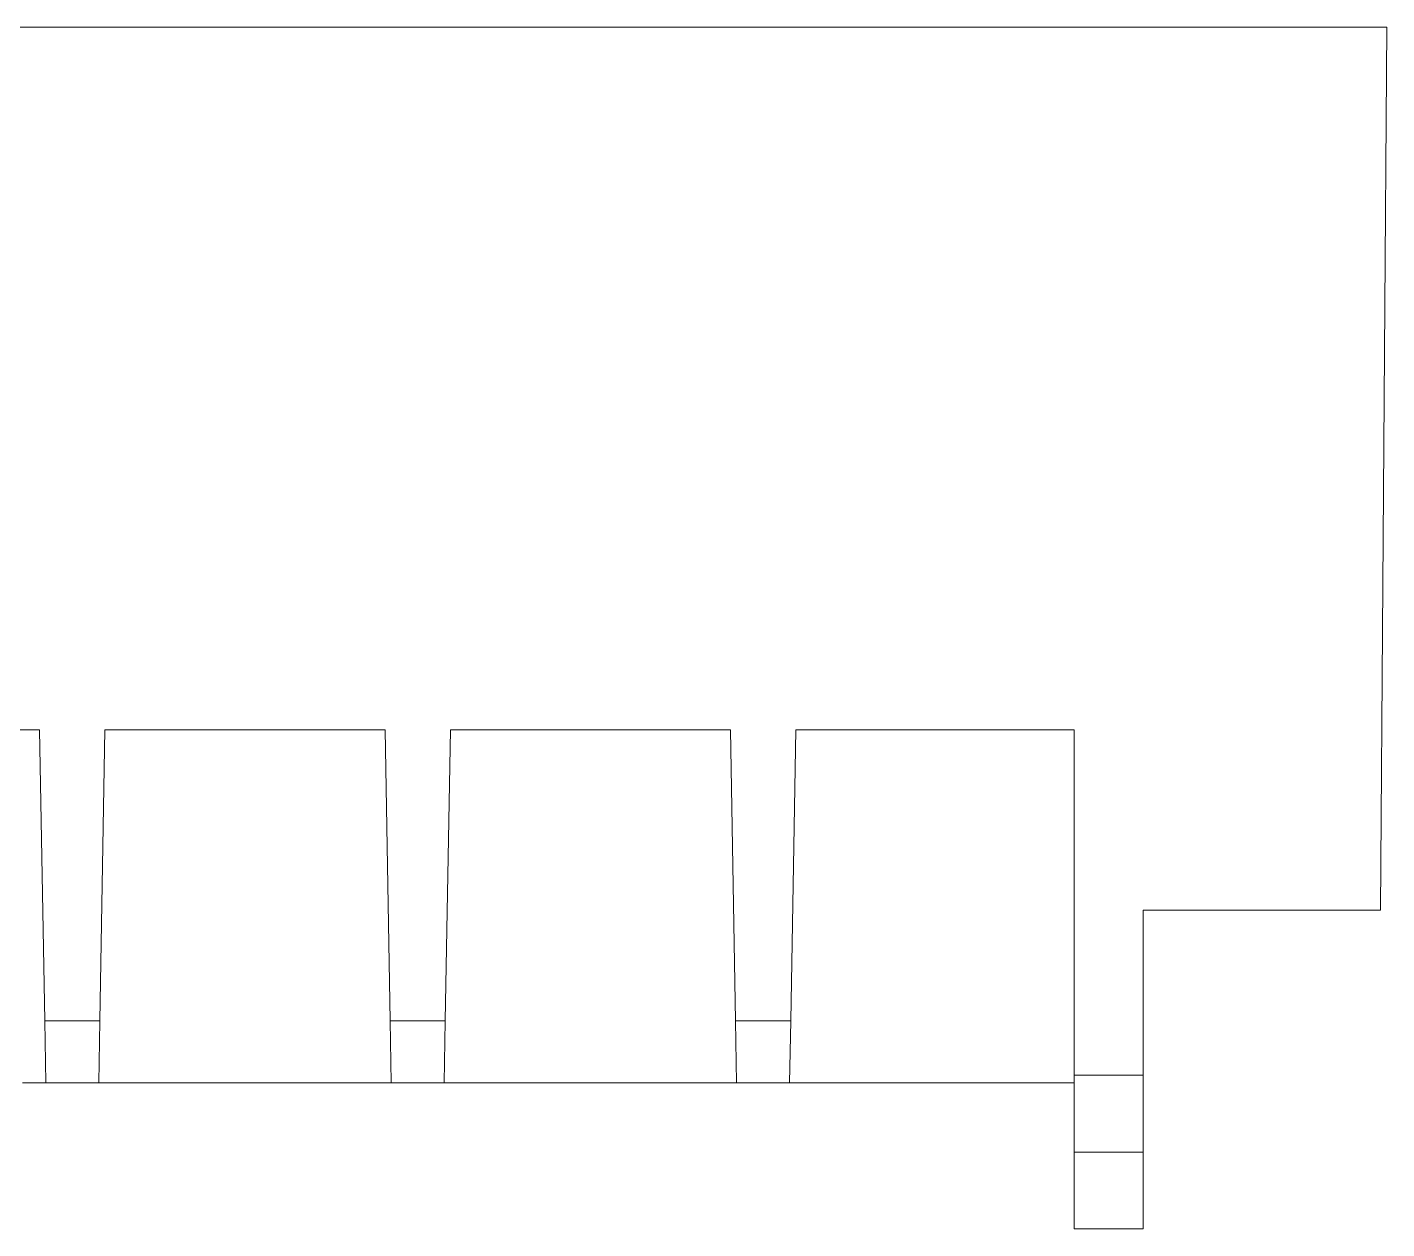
# Model space of a CAD drawing. Header units: millimetres. Extents: x 1136 to 1992, y 400 to 1005.
# Drawn here: x 1450.88 to 1486.48, y 578.81 to 610.27 of the extents above; entities that cross this region are included whole.
import ezdxf

# ---------------------------------------------------------------- set-up
doc = ezdxf.new("R2010")
doc.units = ezdxf.units.MM
doc.layers.add('6', color=7, linetype='Continuous', true_color=0xffffff)

msp = doc.modelspace()

# ---------------------------------------------------------------- linework, layer by layer
at = {"layer": '6', "color": 92, "linetype": 'Continuous', "lineweight": 18}
for p, q in [((1210.104, 610.27), (1485.976, 610.27)), ((1485.976, 610.27), (1486.479, 610.27)), ((1486.479, 610.27), (1486.317, 587.155)), ((1451.202, 591.879), (1443.868, 591.879)), ((1451.202, 591.879), (1451.335, 584.26)), ((1452.913, 591.879), (1452.78, 584.26)), ((1460.247, 591.879), (1452.913, 591.879)), ((1460.247, 591.879), (1460.38, 584.26)), ((1461.958, 591.879), (1461.825, 584.26)), ((1469.292, 591.879), (1461.958, 591.879)), ((1469.292, 591.879), (1469.425, 584.26)), ((1471.003, 591.879), (1470.87, 584.26)), ((1478.288, 591.879), (1471.003, 591.879)), ((1478.288, 591.879), (1478.288, 582.834)), ((1480.097, 582.834), (1480.097, 587.155)), ((1485.815, 587.155), (1480.097, 587.155)), ((1486.317, 587.155), (1485.815, 587.155)), ((1451.335, 584.26), (1452.78, 584.26)), ((1451.363, 582.633), (1451.335, 584.26)), ((1452.751, 582.633), (1452.78, 584.26)), ((1460.408, 582.633), (1460.38, 584.26)), ((1460.38, 584.26), (1461.825, 584.26)), ((1461.796, 582.633), (1461.825, 584.26)), ((1469.453, 582.633), (1469.425, 584.26)), ((1469.425, 584.26), (1470.87, 584.26)), ((1470.841, 582.633), (1470.87, 584.26)), ((1478.288, 580.824), (1478.288, 582.834)), ((1478.288, 582.834), (1480.097, 582.834)), ((1480.097, 580.824), (1480.097, 582.834)), ((1452.751, 582.633), (1451.363, 582.633)), ((1461.796, 582.633), (1460.408, 582.633)), ((1470.841, 582.633), (1469.453, 582.633)), ((1478.288, 580.824), (1480.097, 580.824)), ((1478.288, 580.824), (1478.288, 578.814)), ((1480.097, 578.814), (1480.097, 580.824)), ((1480.097, 578.814), (1478.288, 578.814))]:
    msp.add_line(p, q, dxfattribs=at)
for points in [[(1451.363, 582.633), (1451.21, 582.633), (1451.057, 582.633), (1450.904, 582.633), (1450.751, 582.633)], [(1460.408, 582.633), (1460.255, 582.633), (1460.102, 582.633), (1459.949, 582.633), (1459.796, 582.633), (1459.643, 582.633), (1459.49, 582.633), (1459.337, 582.633), (1459.183, 582.633), (1459.03, 582.633), (1458.877, 582.633), (1458.724, 582.633), (1458.571, 582.633), (1458.418, 582.633), (1458.265, 582.633), (1458.111, 582.633), (1457.958, 582.633), (1457.805, 582.633), (1457.652, 582.633), (1457.499, 582.633), (1457.346, 582.633), (1457.193, 582.633), (1457.039, 582.633), (1456.886, 582.633), (1456.733, 582.633), (1456.58, 582.633), (1456.427, 582.633), (1456.274, 582.633), (1456.121, 582.633), (1455.967, 582.633), (1455.814, 582.633), (1455.661, 582.633), (1455.508, 582.633), (1455.355, 582.633), (1455.202, 582.633), (1455.049, 582.633), (1454.895, 582.633), (1454.742, 582.633), (1454.589, 582.633), (1454.436, 582.633), (1454.283, 582.633), (1454.13, 582.633), (1453.977, 582.633), (1453.823, 582.633), (1453.67, 582.633), (1453.517, 582.633), (1453.364, 582.633), (1453.211, 582.633), (1453.058, 582.633), (1452.905, 582.633), (1452.751, 582.633)], [(1469.453, 582.633), (1469.3, 582.633), (1469.147, 582.633), (1468.994, 582.633), (1468.841, 582.633), (1468.688, 582.633), (1468.535, 582.633), (1468.382, 582.633), (1468.228, 582.633), (1468.075, 582.633), (1467.922, 582.633), (1467.769, 582.633), (1467.616, 582.633), (1467.463, 582.633), (1467.31, 582.633), (1467.156, 582.633), (1467.003, 582.633), (1466.85, 582.633), (1466.697, 582.633), (1466.544, 582.633), (1466.391, 582.633), (1466.238, 582.633), (1466.084, 582.633), (1465.931, 582.633), (1465.778, 582.633), (1465.625, 582.633), (1465.472, 582.633), (1465.319, 582.633), (1465.166, 582.633), (1465.012, 582.633), (1464.859, 582.633), (1464.706, 582.633), (1464.553, 582.633), (1464.4, 582.633), (1464.247, 582.633), (1464.094, 582.633), (1463.94, 582.633), (1463.787, 582.633), (1463.634, 582.633), (1463.481, 582.633), (1463.328, 582.633), (1463.175, 582.633), (1463.022, 582.633), (1462.868, 582.633), (1462.715, 582.633), (1462.562, 582.633), (1462.409, 582.633), (1462.256, 582.633), (1462.103, 582.633), (1461.95, 582.633), (1461.796, 582.633)], [(1478.288, 582.633), (1478.139, 582.633), (1477.99, 582.633), (1477.841, 582.633), (1477.692, 582.633), (1477.543, 582.633), (1477.394, 582.633), (1477.245, 582.633), (1477.097, 582.633), (1476.948, 582.633), (1476.799, 582.633), (1476.65, 582.633), (1476.501, 582.633), (1476.352, 582.633), (1476.203, 582.633), (1476.054, 582.633), (1475.905, 582.633), (1475.756, 582.633), (1475.607, 582.633), (1475.458, 582.633), (1475.309, 582.633), (1475.16, 582.633), (1475.012, 582.633), (1474.863, 582.633), (1474.714, 582.633), (1474.565, 582.633), (1474.416, 582.633), (1474.267, 582.633), (1474.118, 582.633), (1473.969, 582.633), (1473.82, 582.633), (1473.671, 582.633), (1473.522, 582.633), (1473.373, 582.633), (1473.224, 582.633), (1473.075, 582.633), (1472.926, 582.633), (1472.778, 582.633), (1472.629, 582.633), (1472.48, 582.633), (1472.331, 582.633), (1472.182, 582.633), (1472.033, 582.633), (1471.884, 582.633), (1471.735, 582.633), (1471.586, 582.633), (1471.437, 582.633), (1471.288, 582.633), (1471.139, 582.633), (1470.99, 582.633), (1470.841, 582.633)]]:
    msp.add_lwpolyline(points, dxfattribs=at)

doc.saveas('drawing.dxf')
